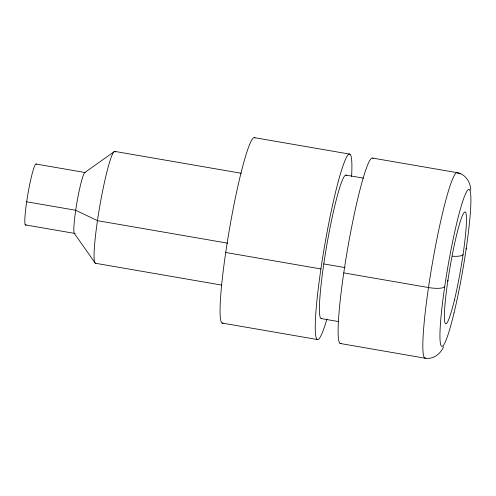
<?xml version="1.0" encoding="UTF-8"?>
<svg xmlns="http://www.w3.org/2000/svg" width="496" height="496" viewBox="0 0 496 496"><rect width="100%" height="100%" fill="white"/><g stroke="black" fill="none" stroke-linecap="round" stroke-linejoin="round"><path stroke-width="0.74" d="M443.653 346.592C440.758 353.846 433.206 359.668 425.115 358.205L340.132 343.474M84.717 172.577L113.764 151.987M254.665 137.69L349.86 154.151M372.707 158.1L457.176 172.67C465.465 174.09 470.599 182.255 470.803 190.241M345.91 175.1L363.432 178.132M114.88 151.416L241.304 173.271M36.419 164.108L84.692 172.459M26.672 201.785L75.696 210.261L97.464 220.664L227.695 243.183M323.783 263.928L345.111 267.617M225.717 252.483L320.912 268.944M343.759 272.893L428.488 287.544A14.558 3.683 8.4 0 0 444.72 286.595M25.277 224.874L74.301 233.349L95.319 263.246L221.743 285.107M321.234 318.568L338.749 321.6M222.09 323.057L317.285 339.518M460.48 173.736L457.176 172.67M95.852 263.19A56.78 5.431 -80.2 0 1 100.093 204.439A56.78 5.431 -80.2 0 1 115.444 152.105M223.039 323.001A94.141 9.002 -80.2 0 1 229.481 228.972A94.141 9.002 -80.2 0 1 255.012 137.956M321.718 318.451A72.788 6.963 -80.2 0 1 326.697 245.749A72.788 6.963 -80.2 0 1 346.437 175.379M341.087 343.412A94.141 9.002 -80.2 0 1 347.522 249.383A94.141 9.002 -80.2 0 1 373.054 158.367M425.81 358.062A94.141 9.002 -80.2 0 1 432.252 264.033A94.141 9.002 -80.2 0 1 457.783 173.017M466.079 248.118A14.558 3.683 8.4 0 1 466.128 249.215M447.733 280.122A14.558 3.683 8.4 0 1 447.789 281.238M463.059 254.572A14.558 3.683 8.4 0 1 452.439 256.209M326.945 319.04A94.141 9.002 -80.2 0 1 316.113 309.386A94.141 9.002 -80.2 0 1 338.08 182.243A94.141 9.002 -80.2 0 1 351.583 176.427M75.07 233.312A31.056 2.97 -80.2 0 1 76.564 204.743A31.056 2.97 -80.2 0 1 85.163 172.366M26.046 224.837A31.056 2.97 -80.2 0 1 27.912 194.029A31.056 2.97 -80.2 0 1 36.506 164.281M454.032 312.951A79.583 7.614 -80.2 0 0 469.489 189.776A79.583 7.614 -80.2 0 0 442.754 300.985A79.583 7.614 -80.2 0 0 454.032 312.951M454.429 300.043A56.78 5.431 -80.2 0 0 465.459 212.17A56.78 5.431 -80.2 0 0 446.388 291.505A56.78 5.431 -80.2 0 0 454.429 300.043"/></g></svg>
